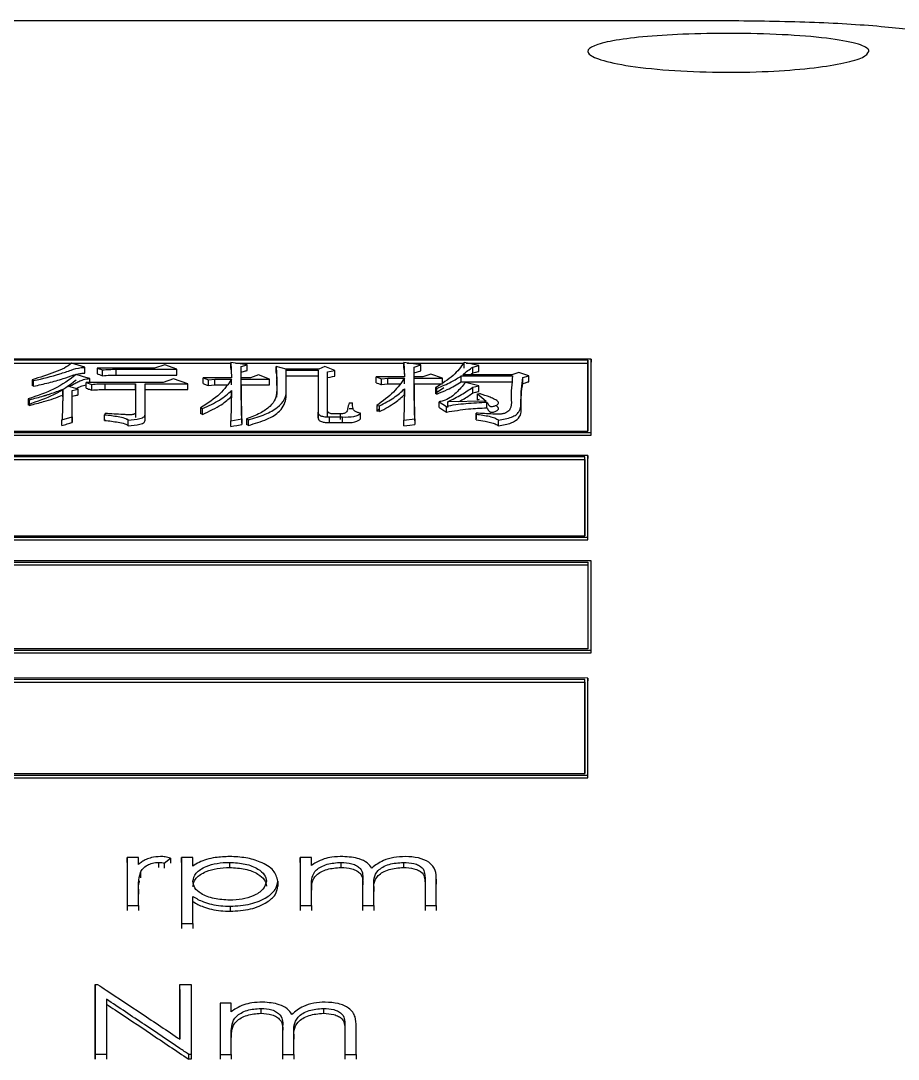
# Model space of a CAD drawing. Header units: millimetres. Extents: x 1852 to 4288, y 681 to 2404.
# Drawn here: x 2431.05 to 2445.1, y 2195.76 to 2212.39 of the extents above; entities that cross this region are included whole.
import ezdxf

# ---------------------------------------------------------------- set-up
doc = ezdxf.new("R2010")
doc.units = ezdxf.units.MM

msp = doc.modelspace()

# ---------------------------------------------------------------- linework, layer by layer
at = {"color": 7, "linetype": 'Continuous', "lineweight": 25}
for p, q in [((2442.38, 2212.392), (2405.38, 2212.394)), ((2440.181, 2206.975), (2418.198, 2206.976)), ((2440.131, 2206.958), (2418.248, 2206.959)), ((2428.963, 2206.912), (2434.414, 2206.912)), ((2432.077, 2206.843), (2431.861, 2206.908)), ((2434.414, 2206.923), (2434.425, 2206.674)), ((2434.674, 2206.885), (2434.414, 2206.923)), ((2434.414, 2206.831), (2434.414, 2206.923)), ((2434.489, 2206.912), (2437.183, 2206.912)), ((2437.183, 2206.919), (2437.194, 2206.689)), ((2437.454, 2206.881), (2437.183, 2206.919)), ((2437.183, 2206.827), (2437.183, 2206.919)), ((2437.234, 2206.912), (2438.14, 2206.912)), ((2438.384, 2206.87), (2438.146, 2206.919)), ((2438.146, 2206.827), (2438.146, 2206.919)), ((2438.18, 2206.912), (2440.131, 2206.912)), ((2440.131, 2206.958), (2440.131, 2206.912)), ((2440.181, 2206.975), (2440.181, 2206.928)), ((2440.181, 2205.754), (2440.181, 2206.928)), ((2432.077, 2206.751), (2432.077, 2206.843)), ((2432.272, 2206.832), (2432.272, 2206.74)), ((2432.272, 2206.832), (2432.359, 2206.801)), ((2433.192, 2206.832), (2432.272, 2206.832)), ((2432.359, 2206.709), (2432.359, 2206.801)), ((2432.575, 2206.72), (2432.575, 2206.812)), ((2432.575, 2206.812), (2433.549, 2206.812)), ((2433.354, 2206.881), (2433.192, 2206.832)), ((2433.549, 2206.812), (2433.354, 2206.881)), ((2433.549, 2206.72), (2433.549, 2206.812)), ((2434.576, 2206.858), (2434.674, 2206.885)), ((2434.576, 2206.674), (2434.576, 2206.858)), ((2434.576, 2206.858), (2434.576, 2206.858)), ((2434.576, 2206.674), (2434.576, 2206.766)), ((2434.674, 2206.793), (2434.674, 2206.885)), ((2434.858, 2206.724), (2434.728, 2206.674)), ((2435.031, 2206.654), (2434.858, 2206.724)), ((2435.139, 2206.854), (2435.15, 2206.643)), ((2435.301, 2206.816), (2435.139, 2206.854)), ((2435.139, 2206.762), (2435.139, 2206.854)), ((2435.82, 2206.816), (2435.301, 2206.816)), ((2435.301, 2206.724), (2435.301, 2206.816)), ((2435.301, 2206.455), (2435.301, 2206.797)), ((2435.301, 2206.797), (2435.81, 2206.797)), ((2435.301, 2206.705), (2435.301, 2206.797)), ((2435.81, 2206.797), (2435.81, 2206.125)), ((2435.81, 2206.797), (2435.81, 2206.705)), ((2435.918, 2206.858), (2435.82, 2206.816)), ((2436.08, 2206.793), (2435.918, 2206.858)), ((2435.961, 2206.77), (2436.08, 2206.793)), ((2435.961, 2206.153), (2435.961, 2206.77)), ((2435.961, 2206.768), (2435.961, 2206.77)), ((2436.08, 2206.701), (2436.08, 2206.793)), ((2437.346, 2206.847), (2437.454, 2206.881)), ((2437.346, 2206.689), (2437.346, 2206.847)), ((2437.346, 2206.846), (2437.346, 2206.847)), ((2437.346, 2206.689), (2437.346, 2206.755)), ((2437.454, 2206.789), (2437.454, 2206.881)), ((2437.616, 2206.736), (2437.486, 2206.689)), ((2437.8, 2206.67), (2437.616, 2206.736)), ((2438.914, 2206.724), (2438.125, 2206.724)), ((2438.244, 2206.724), (2438.287, 2206.755)), ((2438.287, 2206.847), (2438.384, 2206.87)), ((2438.287, 2206.755), (2438.287, 2206.847)), ((2438.384, 2206.778), (2438.384, 2206.87)), ((2439.022, 2206.762), (2438.914, 2206.724)), ((2439.185, 2206.705), (2439.022, 2206.762)), ((2431.234, 2206.643), (2431.234, 2206.551)), ((2431.234, 2206.643), (2431.256, 2206.631)), ((2431.256, 2206.539), (2431.256, 2206.631)), ((2432.099, 2206.6), (2432.186, 2206.569)), ((2433.332, 2206.6), (2432.099, 2206.6)), ((2432.099, 2206.508), (2432.099, 2206.6)), ((2432.153, 2206.6), (2432.153, 2206.662)), ((2432.186, 2206.477), (2432.186, 2206.569)), ((2432.402, 2206.581), (2432.889, 2206.581)), ((2432.402, 2206.489), (2432.402, 2206.581)), ((2432.575, 2206.72), (2433.549, 2206.72)), ((2432.889, 2206.581), (2432.889, 2206.129)), ((2432.889, 2206.489), (2432.889, 2206.581)), ((2433.04, 2206.581), (2433.722, 2206.581)), ((2433.04, 2206.089), (2433.04, 2206.581)), ((2433.04, 2206.489), (2433.04, 2206.581)), ((2433.495, 2206.658), (2433.332, 2206.6)), ((2433.722, 2206.581), (2433.495, 2206.658)), ((2433.722, 2206.489), (2433.722, 2206.581)), ((2433.971, 2206.674), (2434.057, 2206.643)), ((2434.425, 2206.674), (2433.971, 2206.674)), ((2433.971, 2206.582), (2433.971, 2206.674)), ((2434.057, 2206.643), (2434.155, 2206.654)), ((2434.057, 2206.551), (2434.057, 2206.643)), ((2434.155, 2206.654), (2434.425, 2206.654)), ((2434.155, 2206.563), (2434.155, 2206.654)), ((2434.155, 2206.563), (2434.352, 2206.563)), ((2434.425, 2206.563), (2434.425, 2206.654)), ((2434.728, 2206.674), (2434.576, 2206.674)), ((2434.576, 2206.582), (2434.576, 2206.674)), ((2434.576, 2206.654), (2435.031, 2206.654)), ((2434.576, 2206.563), (2434.576, 2206.654)), ((2434.576, 2206.563), (2435.031, 2206.563)), ((2435.031, 2206.563), (2435.031, 2206.654)), ((2435.15, 2206.643), (2435.15, 2206.455)), ((2435.15, 2206.551), (2435.15, 2206.643)), ((2435.301, 2206.705), (2435.81, 2206.705)), ((2435.301, 2206.364), (2435.301, 2206.705)), ((2435.81, 2206.705), (2435.81, 2206.034)), ((2435.961, 2206.062), (2435.961, 2206.678)), ((2436.74, 2206.689), (2436.826, 2206.658)), ((2437.194, 2206.689), (2436.74, 2206.689)), ((2436.74, 2206.597), (2436.74, 2206.689)), ((2436.826, 2206.658), (2436.924, 2206.67)), ((2436.826, 2206.566), (2436.826, 2206.658)), ((2436.924, 2206.67), (2437.194, 2206.67)), ((2436.924, 2206.578), (2436.924, 2206.67)), ((2436.924, 2206.578), (2437.121, 2206.578)), ((2437.194, 2206.578), (2437.194, 2206.67)), ((2437.486, 2206.689), (2437.346, 2206.689)), ((2437.346, 2206.597), (2437.346, 2206.689)), ((2437.346, 2206.67), (2437.8, 2206.67)), ((2437.346, 2206.578), (2437.346, 2206.67)), ((2437.346, 2206.578), (2437.8, 2206.578)), ((2437.8, 2206.593), (2437.8, 2206.67)), ((2438.103, 2206.705), (2438.925, 2206.705)), ((2438.103, 2206.613), (2438.103, 2206.705)), ((2438.103, 2206.613), (2438.925, 2206.613)), ((2438.384, 2206.549), (2438.168, 2206.6)), ((2439.087, 2206.678), (2439.185, 2206.705)), ((2439.087, 2206.586), (2439.087, 2206.678)), ((2439.185, 2206.613), (2439.185, 2206.705)), ((2431.256, 2206.539), (2431.234, 2206.551)), ((2431.721, 2206.399), (2431.721, 2206.491)), ((2431.969, 2206.495), (2431.818, 2206.534)), ((2431.872, 2206.471), (2431.969, 2206.495)), ((2431.872, 2206.048), (2431.872, 2206.471)), ((2431.969, 2206.403), (2431.969, 2206.495)), ((2432.402, 2206.489), (2432.889, 2206.489)), ((2432.889, 2206.489), (2432.889, 2206.038)), ((2433.04, 2205.997), (2433.04, 2206.489)), ((2433.04, 2206.489), (2433.722, 2206.489)), ((2434.425, 2206.471), (2434.414, 2205.987)), ((2434.425, 2206.379), (2434.425, 2206.471)), ((2434.587, 2206.016), (2434.576, 2206.536)), ((2435.15, 2206.551), (2435.15, 2206.409)), ((2435.15, 2206.364), (2435.15, 2206.455)), ((2435.301, 2206.364), (2435.301, 2206.455)), ((2437.194, 2206.498), (2437.183, 2205.995)), ((2437.194, 2206.407), (2437.194, 2206.498)), ((2437.357, 2206.02), (2437.346, 2206.553)), ((2437.713, 2206.506), (2437.692, 2206.518)), ((2437.692, 2206.518), (2437.692, 2206.426)), ((2437.823, 2206.515), (2437.692, 2206.426)), ((2437.713, 2206.415), (2437.692, 2206.426)), ((2437.713, 2206.415), (2437.713, 2206.506)), ((2438.287, 2206.526), (2438.384, 2206.549)), ((2438.287, 2206.434), (2438.287, 2206.526)), ((2438.363, 2206.416), (2438.395, 2206.424)), ((2438.363, 2206.416), (2438.503, 2206.301)), ((2438.363, 2206.324), (2438.363, 2206.416)), ((2438.384, 2206.458), (2438.384, 2206.549)), ((2431.169, 2206.337), (2431.191, 2206.325)), ((2431.169, 2206.337), (2431.169, 2206.245)), ((2431.191, 2206.234), (2431.169, 2206.245)), ((2431.191, 2206.234), (2431.191, 2206.325)), ((2431.872, 2205.957), (2431.872, 2206.379)), ((2436.307, 2206.273), (2436.361, 2206.273)), ((2436.751, 2206.233), (2436.794, 2206.225)), ((2436.751, 2206.233), (2436.751, 2206.142)), ((2436.794, 2206.134), (2436.794, 2206.225)), ((2437.746, 2206.202), (2437.746, 2206.293)), ((2437.746, 2206.293), (2437.865, 2206.217)), ((2438.503, 2206.301), (2437.887, 2206.293)), ((2437.887, 2206.202), (2437.887, 2206.293)), ((2438.363, 2206.324), (2438.395, 2206.332)), ((2438.514, 2206.194), (2438.514, 2206.285)), ((2432.402, 2206.105), (2432.391, 2206.084)), ((2432.391, 2205.993), (2432.391, 2206.084)), ((2432.889, 2206.129), (2432.889, 2206.038)), ((2433.04, 2205.997), (2433.04, 2206.089)), ((2433.927, 2206.193), (2433.96, 2206.181)), ((2433.927, 2206.193), (2433.927, 2206.102)), ((2433.96, 2206.09), (2433.927, 2206.102)), ((2433.96, 2206.09), (2433.96, 2206.181)), ((2435.81, 2206.034), (2435.81, 2206.125)), ((2436.167, 2206.097), (2436.069, 2206.097)), ((2436.167, 2206.005), (2436.167, 2206.097)), ((2436.307, 2206.182), (2436.361, 2206.182)), ((2436.491, 2206.018), (2436.491, 2206.109)), ((2436.794, 2206.176), (2436.751, 2206.142)), ((2436.794, 2206.134), (2436.751, 2206.142)), ((2437.865, 2206.126), (2437.865, 2206.217)), ((2438.341, 2206.092), (2438.341, 2206.109)), ((2438.341, 2206.109), (2438.341, 2206.018)), ((2438.341, 2206.001), (2438.341, 2206.092)), ((2431.71, 2206.003), (2431.872, 2206.048)), ((2431.71, 2205.912), (2431.71, 2206.003)), ((2431.872, 2206.048), (2431.872, 2205.957)), ((2432.391, 2205.993), (2432.402, 2206.014)), ((2432.77, 2205.904), (2432.77, 2205.995)), ((2434.414, 2205.987), (2434.587, 2206.016)), ((2434.414, 2205.896), (2434.414, 2205.987)), ((2434.587, 2206.016), (2434.587, 2205.925)), ((2434.663, 2206.016), (2434.663, 2205.925)), ((2434.695, 2206.003), (2434.663, 2206.016)), ((2434.695, 2205.912), (2434.663, 2205.925)), ((2434.695, 2205.912), (2434.695, 2206.003)), ((2435.994, 2206.048), (2436.199, 2206.048)), ((2435.994, 2205.957), (2435.994, 2206.048)), ((2435.994, 2205.957), (2436.199, 2205.957)), ((2436.199, 2205.957), (2436.199, 2206.048)), ((2437.183, 2205.995), (2437.357, 2206.02)), ((2437.183, 2205.904), (2437.183, 2205.995)), ((2437.357, 2206.02), (2437.357, 2205.929)), ((2438.341, 2206.001), (2438.341, 2206.017)), ((2438.698, 2205.904), (2438.698, 2205.995)), ((2418.198, 2205.801), (2440.181, 2205.8)), ((2418.198, 2205.754), (2440.181, 2205.754)), ((2418.248, 2205.82), (2440.131, 2205.819)), ((2440.181, 2205.754), (2440.181, 2205.8)), ((2440.131, 2205.43), (2418.148, 2205.43)), ((2440.081, 2205.41), (2418.198, 2205.411)), ((2440.081, 2205.365), (2440.081, 2205.41)), ((2440.131, 2205.43), (2440.131, 2205.384)), ((2418.198, 2205.366), (2440.081, 2205.365)), ((2440.131, 2204.079), (2440.131, 2205.384)), ((2418.148, 2204.124), (2440.131, 2204.124)), ((2418.148, 2204.08), (2440.131, 2204.079)), ((2418.198, 2204.145), (2440.081, 2204.145)), ((2440.131, 2204.079), (2440.131, 2204.124)), ((2440.181, 2203.744), (2418.198, 2203.745)), ((2440.181, 2203.7), (2440.181, 2203.744)), ((2418.248, 2203.724), (2440.131, 2203.723)), ((2418.248, 2203.679), (2440.131, 2203.679)), ((2440.131, 2203.723), (2440.131, 2203.679)), ((2440.181, 2202.27), (2440.181, 2203.7)), ((2418.198, 2202.313), (2440.181, 2202.313)), ((2418.198, 2202.27), (2440.181, 2202.27)), ((2440.131, 2202.336), (2418.248, 2202.336)), ((2440.181, 2202.27), (2440.181, 2202.313)), ((2440.131, 2201.867), (2418.148, 2201.868)), ((2440.081, 2201.844), (2418.198, 2201.844)), ((2418.198, 2201.801), (2440.081, 2201.801)), ((2440.081, 2201.801), (2440.081, 2201.844)), ((2440.131, 2201.867), (2440.131, 2201.824)), ((2440.131, 2200.27), (2440.131, 2201.824)), ((2418.148, 2200.312), (2440.131, 2200.312)), ((2418.148, 2200.27), (2440.131, 2200.27)), ((2418.198, 2200.337), (2440.081, 2200.336)), ((2440.131, 2200.27), (2440.131, 2200.312)), ((2432.753, 2198.995), (2432.753, 2198.226)), ((2432.753, 2198.913), (2432.753, 2198.995)), ((2432.933, 2198.995), (2432.753, 2198.995)), ((2432.753, 2198.913), (2432.753, 2198.145)), ((2432.933, 2198.883), (2432.933, 2198.995)), ((2433.255, 2198.915), (2433.255, 2198.834)), ((2433.347, 2198.901), (2433.446, 2198.982)), ((2433.446, 2198.982), (2433.446, 2198.901)), ((2433.625, 2198.995), (2433.625, 2197.938)), ((2433.625, 2198.913), (2433.625, 2198.995)), ((2433.805, 2198.995), (2433.625, 2198.995)), ((2433.625, 2198.913), (2433.625, 2197.858)), ((2433.805, 2198.854), (2433.805, 2198.995)), ((2434.393, 2198.915), (2434.393, 2198.834)), ((2435.522, 2198.995), (2435.522, 2198.226)), ((2435.522, 2198.913), (2435.522, 2198.995)), ((2435.702, 2198.995), (2435.522, 2198.995)), ((2435.522, 2198.913), (2435.522, 2198.145)), ((2435.702, 2198.863), (2435.702, 2198.995)), ((2436.175, 2198.915), (2436.175, 2198.833)), ((2437.176, 2198.915), (2437.176, 2198.833)), ((2432.965, 2198.75), (2432.965, 2198.669)), ((2433.347, 2198.901), (2433.347, 2198.82)), ((2435.164, 2198.615), (2435.164, 2198.534)), ((2436.522, 2198.619), (2436.522, 2198.226)), ((2436.522, 2198.619), (2436.522, 2198.538)), ((2437.522, 2198.645), (2437.522, 2198.226)), ((2437.522, 2198.645), (2437.522, 2198.564)), ((2437.702, 2198.226), (2437.702, 2198.645)), ((2437.702, 2198.645), (2437.702, 2198.564)), ((2432.933, 2198.226), (2432.933, 2198.487)), ((2432.933, 2198.487), (2432.933, 2198.406)), ((2435.702, 2198.226), (2435.702, 2198.552)), ((2435.702, 2198.552), (2435.702, 2198.471)), ((2436.702, 2198.226), (2436.702, 2198.527)), ((2436.702, 2198.527), (2436.702, 2198.447)), ((2437.522, 2198.564), (2437.522, 2198.145)), ((2433.805, 2197.938), (2433.805, 2198.367)), ((2432.753, 2198.226), (2432.753, 2198.146)), ((2432.753, 2198.226), (2432.933, 2198.226)), ((2432.933, 2198.226), (2432.933, 2198.146)), ((2434.401, 2198.212), (2434.401, 2198.132)), ((2435.522, 2198.226), (2435.522, 2198.146)), ((2435.522, 2198.226), (2435.702, 2198.226)), ((2435.702, 2198.226), (2435.702, 2198.146)), ((2436.522, 2198.226), (2436.522, 2198.146)), ((2436.522, 2198.226), (2436.702, 2198.226)), ((2436.702, 2198.226), (2436.702, 2198.146)), ((2437.522, 2198.226), (2437.522, 2198.146)), ((2437.522, 2198.226), (2437.702, 2198.226)), ((2437.702, 2198.226), (2437.702, 2198.146)), ((2433.625, 2197.938), (2433.625, 2197.858)), ((2433.625, 2197.938), (2433.805, 2197.938)), ((2433.805, 2197.938), (2433.805, 2197.858)), ((2432.24, 2195.839), (2432.24, 2196.961)), ((2432.24, 2196.961), (2432.24, 2196.882)), ((2432.24, 2196.961), (2432.278, 2196.961)), ((2433.599, 2196.081), (2433.599, 2196.961)), ((2433.599, 2196.961), (2433.779, 2196.961)), ((2433.599, 2196.882), (2433.599, 2196.961)), ((2433.779, 2196.961), (2433.779, 2195.839)), ((2432.24, 2196.881), (2432.24, 2195.762)), ((2433.599, 2196.881), (2433.599, 2196.081)), ((2432.42, 2196.723), (2432.42, 2195.839)), ((2434.24, 2196.662), (2434.24, 2195.839)), ((2434.24, 2196.662), (2434.24, 2196.584)), ((2434.42, 2196.662), (2434.24, 2196.662)), ((2434.24, 2196.583), (2434.24, 2195.762)), ((2434.42, 2196.52), (2434.42, 2196.662)), ((2434.893, 2196.576), (2434.893, 2196.498)), ((2435.894, 2196.576), (2435.894, 2196.498)), ((2435.24, 2196.26), (2435.24, 2195.839)), ((2435.24, 2196.26), (2435.24, 2196.182)), ((2436.24, 2196.288), (2436.24, 2195.839)), ((2436.24, 2196.288), (2436.24, 2196.21)), ((2436.42, 2195.839), (2436.42, 2196.287)), ((2436.42, 2196.209), (2436.42, 2196.287)), ((2434.42, 2195.839), (2434.42, 2196.188)), ((2434.42, 2196.188), (2434.42, 2196.11)), ((2435.42, 2195.839), (2435.42, 2196.162)), ((2435.42, 2196.162), (2435.42, 2196.084)), ((2436.24, 2196.209), (2436.24, 2195.762)), ((2432.24, 2195.762), (2432.24, 2195.839)), ((2432.42, 2195.839), (2432.24, 2195.839)), ((2432.42, 2195.839), (2432.42, 2195.762)), ((2433.738, 2195.762), (2433.738, 2195.839)), ((2433.779, 2195.839), (2433.738, 2195.839)), ((2433.779, 2195.762), (2433.738, 2195.762)), ((2433.779, 2195.839), (2433.779, 2195.762)), ((2434.24, 2195.839), (2434.24, 2195.762)), ((2434.24, 2195.839), (2434.42, 2195.839)), ((2434.42, 2195.839), (2434.42, 2195.762)), ((2435.24, 2195.839), (2435.24, 2195.762)), ((2435.24, 2195.839), (2435.42, 2195.839)), ((2435.42, 2195.839), (2435.42, 2195.762)), ((2436.24, 2195.839), (2436.24, 2195.762)), ((2436.24, 2195.839), (2436.42, 2195.839)), ((2436.42, 2195.839), (2436.42, 2195.762))]:
    msp.add_line(p, q, dxfattribs=at)
at = {"color": 7, "linetype": 'Continuous', "lineweight": 25, "flags": 128}
for points in [[(2434.057, 2206.551), (2434.106, 2206.557), (2434.155, 2206.563)], [(2435.961, 2206.678), (2436.006, 2206.687), (2436.043, 2206.694), (2436.08, 2206.701)], [(2436.826, 2206.566), (2436.875, 2206.572), (2436.924, 2206.578)], [(2434.414, 2205.896), (2434.461, 2205.904), (2434.507, 2205.911), (2434.587, 2205.925)], [(2437.183, 2205.904), (2437.231, 2205.911), (2437.278, 2205.918), (2437.357, 2205.929)]]:
    msp.add_lwpolyline(points, dxfattribs=at)
at = {"color": 7, "linetype": 'Continuous', "lineweight": 25}
for points, knots in [([(2446.38, 2211.902), (2446.343, 2211.957), (2446.27, 2212.067), (2445.699, 2212.203), (2444.832, 2212.308), (2443.685, 2212.378), (2442.819, 2212.387), (2442.38, 2212.392)], [0, 0, 0, 0, 0.184668, 0.3699947, 0.5658507, 0.7794444, 1, 1, 1, 1]), ([(2444.63, 2211.902), (2444.609, 2211.87), (2444.568, 2211.806), (2444.246, 2211.713), (2443.758, 2211.635), (2443.098, 2211.58), (2442.317, 2211.561), (2441.504, 2211.588), (2440.792, 2211.66), (2440.307, 2211.762), (2440.145, 2211.848), (2440.119, 2211.924), (2440.201, 2211.996), (2440.511, 2212.077), (2441.003, 2212.141), (2441.661, 2212.183), (2442.442, 2212.197), (2443.255, 2212.177), (2443.967, 2212.121), (2444.45, 2212.036), (2444.618, 2211.957), (2444.628, 2211.912), (2444.63, 2211.902)], [0, 0, 0, 0, 0.046276, 0.092719, 0.141715, 0.19519, 0.253686, 0.315261, 0.376912, 0.43437, 0.485817, 0.500005, 0.546254, 0.592701, 0.641799, 0.695155, 0.753514, 0.815397, 0.876864, 0.934161, 0.985737, 1, 1, 1, 1]), ([(2431.861, 2206.908), (2431.826, 2206.882), (2431.756, 2206.828), (2431.539, 2206.74), (2431.356, 2206.682), (2431.234, 2206.643)], [0, 0, 0, 0, 0.244211, 0.494059, 1, 1, 1, 1]), ([(2438.146, 2206.919), (2438.096, 2206.849), (2437.995, 2206.708), (2437.793, 2206.582), (2437.692, 2206.518)], [0, 0, 0, 0, 0.496751, 1, 1, 1, 1]), ([(2440.131, 2205.819), (2440.131, 2205.941), (2440.131, 2206.184), (2440.131, 2206.565), (2440.131, 2206.818), (2440.131, 2206.958)], [0, 0, 0, 0, 0.309667, 0.619335, 1, 1, 1, 1]), ([(2440.131, 2206.912), (2440.131, 2206.802), (2440.131, 2206.582), (2440.131, 2206.219), (2440.131, 2205.96), (2440.131, 2205.819)], [0, 0, 0, 0, 0.312228, 0.624456, 1, 1, 1, 1]), ([(2440.181, 2205.8), (2440.181, 2205.922), (2440.181, 2206.165), (2440.181, 2206.559), (2440.181, 2206.824), (2440.181, 2206.975)], [0, 0, 0, 0, 0.300086, 0.600172, 1, 1, 1, 1]), ([(2431.937, 2206.728), (2431.829, 2206.646), (2431.633, 2206.497), (2431.312, 2206.386), (2431.169, 2206.337)], [0, 0, 0, 0, 0.553842, 1, 1, 1, 1]), ([(2431.256, 2206.631), (2431.4, 2206.664), (2431.617, 2206.713), (2431.84, 2206.795), (2431.974, 2206.837), (2432.056, 2206.842), (2432.077, 2206.843)], [0, 0, 0, 0, 0.501457, 0.748784, 0.936077, 1, 1, 1, 1]), ([(2431.256, 2206.539), (2431.337, 2206.558), (2431.499, 2206.596), (2431.719, 2206.655), (2431.865, 2206.713), (2431.984, 2206.745), (2432.049, 2206.749), (2432.077, 2206.751)], [0, 0, 0, 0, 0.285391, 0.571044, 0.802081, 0.914333, 1, 1, 1, 1]), ([(2432.153, 2206.662), (2432.127, 2206.67), (2432.077, 2206.685), (2432.005, 2206.707), (2431.96, 2206.721), (2431.937, 2206.728)], [0, 0, 0, 0, 0.369991, 0.684996, 1, 1, 1, 1]), ([(2432.272, 2206.74), (2432.285, 2206.735), (2432.305, 2206.728), (2432.334, 2206.718), (2432.351, 2206.712), (2432.359, 2206.709)], [0, 0, 0, 0, 0.4286092, 0.7143039, 1, 1, 1, 1]), ([(2432.359, 2206.801), (2432.394, 2206.804), (2432.465, 2206.811), (2432.539, 2206.812), (2432.575, 2206.812)], [0, 0, 0, 0, 0.4988667, 1, 1, 1, 1]), ([(2434.414, 2206.831), (2434.416, 2206.803), (2434.421, 2206.751), (2434.423, 2206.699), (2434.423, 2206.674)], [0, 0, 0, 0, 0.53069, 1, 1, 1, 1]), ([(2434.576, 2206.766), (2434.59, 2206.77), (2434.613, 2206.776), (2434.646, 2206.785), (2434.664, 2206.79), (2434.674, 2206.793)], [0, 0, 0, 0, 0.420135, 0.710067, 1, 1, 1, 1]), ([(2435.139, 2206.762), (2435.141, 2206.735), (2435.146, 2206.687), (2435.149, 2206.617), (2435.149, 2206.573), (2435.15, 2206.551)], [0, 0, 0, 0, 0.384139, 0.692048, 1, 1, 1, 1]), ([(2437.183, 2206.827), (2437.186, 2206.799), (2437.19, 2206.753), (2437.192, 2206.707), (2437.192, 2206.689)], [0, 0, 0, 0, 0.616417, 1, 1, 1, 1]), ([(2437.346, 2206.755), (2437.359, 2206.759), (2437.383, 2206.767), (2437.419, 2206.778), (2437.442, 2206.785), (2437.454, 2206.789)], [0, 0, 0, 0, 0.362138, 0.681069, 1, 1, 1, 1]), ([(2438.125, 2206.724), (2438.152, 2206.746), (2438.204, 2206.788), (2438.261, 2206.828), (2438.287, 2206.847)], [0, 0, 0, 0, 0.532976, 1, 1, 1, 1]), ([(2438.287, 2206.755), (2438.301, 2206.758), (2438.324, 2206.763), (2438.357, 2206.771), (2438.375, 2206.775), (2438.384, 2206.778)], [0, 0, 0, 0, 0.439882, 0.719941, 1, 1, 1, 1]), ([(2431.937, 2206.636), (2431.829, 2206.554), (2431.633, 2206.406), (2431.312, 2206.295), (2431.169, 2206.245)], [0, 0, 0, 0, 0.553762, 1, 1, 1, 1]), ([(2431.818, 2206.534), (2431.851, 2206.551), (2431.905, 2206.578), (2431.98, 2206.617), (2432.038, 2206.643), (2432.1, 2206.658), (2432.135, 2206.661), (2432.153, 2206.662)], [0, 0, 0, 0, 0.3357419, 0.5532256, 0.7726409, 0.885172, 1, 1, 1, 1]), ([(2431.937, 2206.503), (2431.952, 2206.51), (2431.987, 2206.528), (2432.037, 2206.552), (2432.084, 2206.561), (2432.099, 2206.564)], [0, 0, 0, 0, 0.3081002, 0.7695922, 1, 1, 1, 1]), ([(2432.186, 2206.569), (2432.221, 2206.572), (2432.292, 2206.58), (2432.365, 2206.58), (2432.402, 2206.581)], [0, 0, 0, 0, 0.4988667, 1, 1, 1, 1]), ([(2432.359, 2206.709), (2432.399, 2206.713), (2432.47, 2206.72), (2432.543, 2206.72), (2432.575, 2206.72)], [0, 0, 0, 0, 0.558823, 1, 1, 1, 1]), ([(2434.425, 2206.654), (2434.371, 2206.574), (2434.264, 2206.412), (2434.04, 2206.266), (2433.927, 2206.193)], [0, 0, 0, 0, 0.497121, 1, 1, 1, 1]), ([(2433.971, 2206.582), (2433.983, 2206.578), (2434.004, 2206.57), (2434.033, 2206.56), (2434.049, 2206.554), (2434.057, 2206.551)], [0, 0, 0, 0, 0.428612, 0.714306, 1, 1, 1, 1]), ([(2434.576, 2206.536), (2434.576, 2206.558), (2434.576, 2206.598), (2434.576, 2206.637), (2434.576, 2206.654)], [0, 0, 0, 0, 0.56, 1, 1, 1, 1]), ([(2434.576, 2206.49), (2434.576, 2206.526), (2434.576, 2206.596), (2434.576, 2206.635), (2434.576, 2206.654)], [0, 0, 0, 0, 0.510039, 1, 1, 1, 1]), ([(2434.576, 2206.563), (2434.576, 2206.542), (2434.576, 2206.5), (2434.576, 2206.493), (2434.576, 2206.49)], [0, 0, 0, 0, 0.489863, 1, 1, 1, 1]), ([(2436.74, 2206.597), (2436.752, 2206.593), (2436.773, 2206.586), (2436.802, 2206.575), (2436.818, 2206.569), (2436.826, 2206.566)], [0, 0, 0, 0, 0.428612, 0.714306, 1, 1, 1, 1]), ([(2437.194, 2206.67), (2437.142, 2206.595), (2437.037, 2206.444), (2436.846, 2206.304), (2436.751, 2206.233)], [0, 0, 0, 0, 0.497559, 1, 1, 1, 1]), ([(2437.346, 2206.553), (2437.346, 2206.575), (2437.346, 2206.614), (2437.346, 2206.653), (2437.346, 2206.67)], [0, 0, 0, 0, 0.56, 1, 1, 1, 1]), ([(2437.346, 2206.507), (2437.346, 2206.543), (2437.346, 2206.613), (2437.346, 2206.651), (2437.346, 2206.67)], [0, 0, 0, 0, 0.510364, 1, 1, 1, 1]), ([(2437.346, 2206.578), (2437.346, 2206.558), (2437.346, 2206.516), (2437.346, 2206.51), (2437.346, 2206.507)], [0, 0, 0, 0, 0.489538, 1, 1, 1, 1]), ([(2437.713, 2206.506), (2437.792, 2206.54), (2437.936, 2206.602), (2438.051, 2206.672), (2438.103, 2206.705)], [0, 0, 0, 0, 0.541449, 1, 1, 1, 1]), ([(2437.713, 2206.415), (2437.769, 2206.438), (2437.871, 2206.48), (2437.997, 2206.548), (2438.067, 2206.591), (2438.103, 2206.613)], [0, 0, 0, 0, 0.381252, 0.689942, 1, 1, 1, 1]), ([(2438.168, 2206.6), (2438.122, 2206.544), (2438.041, 2206.446), (2437.911, 2206.34), (2437.794, 2206.298), (2437.756, 2206.294), (2437.746, 2206.293)], [0, 0, 0, 0, 0.4941647, 0.8691614, 0.966217, 1, 1, 1, 1]), ([(2438.925, 2206.705), (2438.911, 2206.577), (2438.891, 2206.402), (2438.912, 2206.202), (2438.85, 2206.13), (2438.795, 2206.105), (2438.74, 2206.092), (2438.674, 2206.091), (2438.542, 2206.099), (2438.43, 2206.104), (2438.341, 2206.109)], [0, 0, 0, 0, 0.489233, 0.672718, 0.735367, 0.76608, 0.796242, 0.828596, 0.864188, 1, 1, 1, 1]), ([(2438.698, 2205.995), (2438.772, 2206.01), (2438.883, 2206.031), (2438.984, 2206.083), (2439.068, 2206.172), (2439.048, 2206.378), (2439.072, 2206.558), (2439.087, 2206.678)], [0, 0, 0, 0, 0.132026, 0.196101, 0.258534, 0.505562, 1, 1, 1, 1]), ([(2438.698, 2205.904), (2438.77, 2205.918), (2438.912, 2205.945), (2439.078, 2206.061), (2439.043, 2206.285), (2439.07, 2206.466), (2439.087, 2206.586)], [0, 0, 0, 0, 0.127764, 0.249157, 0.505692, 1, 1, 1, 1]), ([(2439.087, 2206.586), (2439.101, 2206.589), (2439.124, 2206.596), (2439.156, 2206.605), (2439.175, 2206.61), (2439.185, 2206.613)], [0, 0, 0, 0, 0.420135, 0.710068, 1, 1, 1, 1]), ([(2431.191, 2206.325), (2431.266, 2206.345), (2431.344, 2206.365), (2431.421, 2206.387), (2431.43, 2206.39), (2431.439, 2206.393), (2431.448, 2206.395), (2431.457, 2206.398), (2431.482, 2206.406), (2431.576, 2206.434), (2431.656, 2206.466), (2431.721, 2206.491)], [0, 0, 0, 0, 0.400377, 0.412885, 0.425393, 0.450409, 0.462917, 0.475426, 0.500442, 0.600512, 1, 1, 1, 1]), ([(2431.191, 2206.234), (2431.266, 2206.253), (2431.398, 2206.288), (2431.576, 2206.342), (2431.672, 2206.38), (2431.721, 2206.399)], [0, 0, 0, 0, 0.400541, 0.699142, 1, 1, 1, 1]), ([(2431.721, 2206.491), (2431.721, 2206.474), (2431.721, 2206.454), (2431.721, 2206.433), (2431.721, 2206.426), (2431.721, 2206.42), (2431.721, 2206.414), (2431.721, 2206.405), (2431.721, 2206.396), (2431.721, 2206.388), (2431.721, 2206.381), (2431.721, 2206.375), (2431.721, 2206.368), (2431.721, 2206.36), (2431.721, 2206.349), (2431.721, 2206.336), (2431.721, 2206.319), (2431.721, 2206.301), (2431.72, 2206.284), (2431.72, 2206.271), (2431.72, 2206.258), (2431.72, 2206.241), (2431.719, 2206.223), (2431.719, 2206.206), (2431.719, 2206.193), (2431.718, 2206.18), (2431.718, 2206.166), (2431.717, 2206.149), (2431.716, 2206.131), (2431.716, 2206.114), (2431.715, 2206.101), (2431.714, 2206.087), (2431.714, 2206.076), (2431.713, 2206.068), (2431.713, 2206.061), (2431.713, 2206.054), (2431.712, 2206.046), (2431.712, 2206.037), (2431.711, 2206.028), (2431.711, 2206.021), (2431.71, 2206.013), (2431.71, 2206.007), (2431.71, 2206.003)], [0, 0, 0, 0, 0.10711, 0.120499, 0.133888, 0.147276, 0.160665, 0.174054, 0.200831, 0.21422, 0.227609, 0.240998, 0.254386, 0.267775, 0.294553, 0.32133, 0.348108, 0.401663, 0.42844, 0.455218, 0.481995, 0.508773, 0.562328, 0.589105, 0.615883, 0.64266, 0.669438, 0.696215, 0.74977, 0.776548, 0.803325, 0.830103, 0.85688, 0.870269, 0.883658, 0.897047, 0.910435, 0.937213, 0.950602, 0.96399, 0.977379, 1, 1, 1, 1]), ([(2431.721, 2206.372), (2431.721, 2206.376), (2431.721, 2206.383), (2431.721, 2206.394), (2431.721, 2206.402), (2431.721, 2206.406), (2431.721, 2206.407), (2431.721, 2206.408), (2431.721, 2206.409), (2431.721, 2206.391), (2431.721, 2206.263), (2431.718, 2206.179), (2431.716, 2206.13)], [0, 0, 0, 0, 0.01972, 0.031638, 0.043508, 0.046383, 0.049225, 0.052295, 0.055811, 0.08806, 0.463902, 1, 1, 1, 1]), ([(2431.872, 2206.379), (2431.886, 2206.383), (2431.91, 2206.389), (2431.942, 2206.396), (2431.96, 2206.401), (2431.969, 2206.403)], [0, 0, 0, 0, 0.439881, 0.71994, 1, 1, 1, 1]), ([(2432.099, 2206.508), (2432.112, 2206.504), (2432.132, 2206.497), (2432.161, 2206.486), (2432.178, 2206.48), (2432.186, 2206.477)], [0, 0, 0, 0, 0.428611, 0.714305, 1, 1, 1, 1]), ([(2432.186, 2206.477), (2432.226, 2206.481), (2432.297, 2206.488), (2432.37, 2206.489), (2432.402, 2206.489)], [0, 0, 0, 0, 0.558823, 1, 1, 1, 1]), ([(2433.96, 2206.181), (2434.056, 2206.225), (2434.248, 2206.313), (2434.366, 2206.419), (2434.425, 2206.471)], [0, 0, 0, 0, 0.504453, 1, 1, 1, 1]), ([(2434.576, 2206.49), (2434.577, 2206.426), (2434.578, 2206.361), (2434.579, 2206.313), (2434.579, 2206.303), (2434.58, 2206.259), (2434.583, 2206.133), (2434.585, 2206.012), (2434.587, 2205.925)], [0, 0, 0, 0, 0.252264, 0.254266, 0.269843, 0.313981, 0.501513, 1, 1, 1, 1]), ([(2434.587, 2206.016), (2434.586, 2206.104), (2434.583, 2206.222), (2434.58, 2206.35), (2434.578, 2206.439), (2434.577, 2206.468), (2434.576, 2206.49)], [0, 0, 0, 0, 0.498567, 0.668599, 0.747849, 1, 1, 1, 1]), ([(2435.15, 2206.455), (2435.145, 2206.415), (2435.136, 2206.334), (2435.046, 2206.215), (2434.892, 2206.104), (2434.74, 2206.045), (2434.663, 2206.016)], [0, 0, 0, 0, 0.2454874, 0.4925098, 0.7434187, 1, 1, 1, 1]), ([(2434.695, 2206.003), (2434.788, 2206.031), (2434.972, 2206.085), (2435.169, 2206.198), (2435.284, 2206.325), (2435.296, 2206.412), (2435.301, 2206.455)], [0, 0, 0, 0, 0.258234, 0.509748, 0.755949, 1, 1, 1, 1]), ([(2436.794, 2206.225), (2436.874, 2206.268), (2437.033, 2206.354), (2437.141, 2206.45), (2437.194, 2206.498)], [0, 0, 0, 0, 0.503094, 1, 1, 1, 1]), ([(2436.794, 2206.134), (2436.883, 2206.182), (2437.041, 2206.268), (2437.148, 2206.365), (2437.194, 2206.407)], [0, 0, 0, 0, 0.5629486, 1, 1, 1, 1]), ([(2437.357, 2206.02), (2437.355, 2206.11), (2437.352, 2206.245), (2437.349, 2206.393), (2437.348, 2206.456), (2437.347, 2206.478), (2437.347, 2206.494), (2437.346, 2206.514), (2437.346, 2206.509), (2437.346, 2206.507)], [0, 0, 0, 0, 0.496744, 0.745118, 0.829845, 0.854799, 0.869312, 0.93209, 1, 1, 1, 1]), ([(2437.346, 2206.507), (2437.346, 2206.442), (2437.347, 2206.373), (2437.349, 2206.283), (2437.352, 2206.151), (2437.355, 2206.019), (2437.357, 2205.929)], [0, 0, 0, 0, 0.252176, 0.267142, 0.501453, 1, 1, 1, 1]), ([(2437.887, 2206.293), (2437.962, 2206.33), (2438.113, 2206.403), (2438.229, 2206.485), (2438.287, 2206.526)], [0, 0, 0, 0, 0.502347, 1, 1, 1, 1]), ([(2438.065, 2206.295), (2438.087, 2206.306), (2438.172, 2206.35), (2438.238, 2206.398), (2438.287, 2206.434)], [0, 0, 0, 0, 0.250656, 1, 1, 1, 1]), ([(2438.287, 2206.434), (2438.301, 2206.438), (2438.324, 2206.443), (2438.357, 2206.451), (2438.375, 2206.455), (2438.384, 2206.458)], [0, 0, 0, 0, 0.439858, 0.719929, 1, 1, 1, 1]), ([(2438.514, 2206.285), (2438.522, 2206.271), (2438.535, 2206.249), (2438.551, 2206.226), (2438.567, 2206.217), (2438.574, 2206.215), (2438.579, 2206.214), (2438.585, 2206.214), (2438.593, 2206.214), (2438.61, 2206.216), (2438.63, 2206.222), (2438.659, 2206.232), (2438.685, 2206.248), (2438.702, 2206.269), (2438.693, 2206.291), (2438.672, 2206.312), (2438.627, 2206.336), (2438.538, 2206.375), (2438.452, 2206.404), (2438.395, 2206.424)], [0, 0, 0, 0, 0.12083, 0.185578, 0.200463, 0.207293, 0.213836, 0.220353, 0.227161, 0.24221, 0.277123, 0.31159, 0.371541, 0.433275, 0.493638, 0.554959, 0.617623, 0.744187, 1, 1, 1, 1]), ([(2433.96, 2206.09), (2434.067, 2206.14), (2434.258, 2206.228), (2434.374, 2206.333), (2434.425, 2206.379)], [0, 0, 0, 0, 0.5642117, 1, 1, 1, 1]), ([(2434.695, 2205.912), (2434.798, 2205.943), (2435.001, 2206.005), (2435.252, 2206.16), (2435.283, 2206.287), (2435.301, 2206.364)], [0, 0, 0, 0, 0.289468, 0.570368, 1, 1, 1, 1]), ([(2436.307, 2206.273), (2436.298, 2206.241), (2436.284, 2206.189), (2436.273, 2206.128), (2436.229, 2206.104), (2436.2, 2206.098), (2436.178, 2206.097), (2436.167, 2206.097)], [0, 0, 0, 0, 0.493872, 0.802594, 0.866234, 0.93227, 1, 1, 1, 1]), ([(2436.491, 2206.109), (2436.473, 2206.112), (2436.439, 2206.12), (2436.398, 2206.138), (2436.377, 2206.16), (2436.363, 2206.205), (2436.362, 2206.243), (2436.361, 2206.273)], [0, 0, 0, 0, 0.131971, 0.260261, 0.384427, 0.507933, 1, 1, 1, 1]), ([(2437.865, 2206.217), (2437.913, 2206.228), (2438.011, 2206.251), (2438.234, 2206.269), (2438.402, 2206.279), (2438.514, 2206.285)], [0, 0, 0, 0, 0.246103, 0.496572, 1, 1, 1, 1]), ([(2438.514, 2206.194), (2438.523, 2206.178), (2438.534, 2206.158), (2438.552, 2206.136), (2438.563, 2206.128), (2438.572, 2206.125), (2438.58, 2206.123), (2438.591, 2206.122), (2438.609, 2206.124), (2438.641, 2206.133), (2438.679, 2206.15), (2438.701, 2206.174), (2438.694, 2206.2), (2438.677, 2206.219), (2438.656, 2206.228), (2438.651, 2206.23)], [0, 0, 0, 0, 0.228789, 0.293472, 0.325017, 0.349064, 0.365366, 0.381722, 0.40697, 0.473331, 0.60469, 0.720341, 0.824657, 0.962766, 1, 1, 1, 1]), ([(2432.391, 2206.084), (2432.465, 2206.076), (2432.576, 2206.063), (2432.695, 2206.037), (2432.745, 2206.019), (2432.764, 2206.006), (2432.768, 2205.999), (2432.77, 2205.995)], [0, 0, 0, 0, 0.508815, 0.759272, 0.881746, 0.941306, 1, 1, 1, 1]), ([(2432.889, 2206.129), (2432.889, 2206.12), (2432.888, 2206.108), (2432.871, 2206.096), (2432.859, 2206.091), (2432.846, 2206.087), (2432.824, 2206.083), (2432.794, 2206.082), (2432.746, 2206.084), (2432.615, 2206.09), (2432.497, 2206.098), (2432.402, 2206.105)], [0, 0, 0, 0, 0.115473, 0.14517, 0.175331, 0.205787, 0.236431, 0.299107, 0.364431, 0.490851, 1, 1, 1, 1]), ([(2432.77, 2205.995), (2432.834, 2206.003), (2432.914, 2206.012), (2432.998, 2206.035), (2433.035, 2206.056), (2433.038, 2206.076), (2433.04, 2206.089)], [0, 0, 0, 0, 0.515726, 0.641569, 0.7636817, 1, 1, 1, 1]), ([(2435.81, 2206.125), (2435.811, 2206.115), (2435.813, 2206.1), (2435.83, 2206.081), (2435.85, 2206.068), (2435.88, 2206.058), (2435.928, 2206.05), (2435.967, 2206.049), (2435.994, 2206.048)], [0, 0, 0, 0, 0.238558, 0.359397, 0.482171, 0.608306, 0.737736, 1, 1, 1, 1]), ([(2436.069, 2206.097), (2436.052, 2206.097), (2436.025, 2206.098), (2435.996, 2206.106), (2435.976, 2206.117), (2435.963, 2206.133), (2435.962, 2206.146), (2435.961, 2206.153)], [0, 0, 0, 0, 0.263272, 0.391385, 0.516554, 0.759179, 1, 1, 1, 1]), ([(2436.199, 2206.048), (2436.262, 2206.047), (2436.34, 2206.046), (2436.42, 2206.064), (2436.459, 2206.082), (2436.478, 2206.098), (2436.491, 2206.109)], [0, 0, 0, 0, 0.514198, 0.639, 0.761004, 1, 1, 1, 1]), ([(2437.746, 2206.202), (2437.766, 2206.189), (2437.805, 2206.164), (2437.845, 2206.138), (2437.865, 2206.126)], [0, 0, 0, 0, 0.5, 1, 1, 1, 1]), ([(2437.865, 2206.126), (2437.981, 2206.145), (2438.19, 2206.18), (2438.414, 2206.189), (2438.514, 2206.194)], [0, 0, 0, 0, 0.555157, 1, 1, 1, 1]), ([(2438.341, 2206.092), (2438.413, 2206.083), (2438.52, 2206.069), (2438.626, 2206.038), (2438.676, 2206.015), (2438.691, 2206.002), (2438.698, 2205.995)], [0, 0, 0, 0, 0.509381, 0.758484, 0.880594, 1, 1, 1, 1]), ([(2431.71, 2205.912), (2431.724, 2205.916), (2431.752, 2205.924), (2431.806, 2205.939), (2431.846, 2205.95), (2431.872, 2205.957)], [0, 0, 0, 0, 0.2594101, 0.5188202, 1, 1, 1, 1]), ([(2432.391, 2205.993), (2432.466, 2205.985), (2432.578, 2205.972), (2432.697, 2205.946), (2432.755, 2205.925), (2432.765, 2205.911), (2432.77, 2205.904)], [0, 0, 0, 0, 0.5101079, 0.771684, 0.888142, 1, 1, 1, 1]), ([(2432.77, 2205.904), (2432.834, 2205.912), (2432.915, 2205.921), (2433, 2205.944), (2433.035, 2205.966), (2433.038, 2205.985), (2433.04, 2205.997)], [0, 0, 0, 0, 0.5165724, 0.6477138, 0.7747847, 1, 1, 1, 1]), ([(2435.81, 2206.034), (2435.811, 2206.023), (2435.814, 2206), (2435.856, 2205.972), (2435.925, 2205.958), (2435.97, 2205.957), (2435.994, 2205.957)], [0, 0, 0, 0, 0.2680777, 0.5410548, 0.7676675, 1, 1, 1, 1]), ([(2436.199, 2205.957), (2436.233, 2205.957), (2436.3, 2205.958), (2436.398, 2205.963), (2436.457, 2205.99), (2436.48, 2206.008), (2436.491, 2206.018)], [0, 0, 0, 0, 0.289518, 0.57495, 0.789656, 1, 1, 1, 1]), ([(2438.341, 2206.001), (2438.39, 2205.995), (2438.47, 2205.984), (2438.573, 2205.963), (2438.652, 2205.939), (2438.683, 2205.916), (2438.698, 2205.904)], [0, 0, 0, 0, 0.348003, 0.570841, 0.789242, 1, 1, 1, 1]), ([(2440.081, 2204.145), (2440.081, 2204.279), (2440.081, 2204.548), (2440.081, 2204.971), (2440.081, 2205.254), (2440.081, 2205.41)], [0, 0, 0, 0, 0.309667, 0.619335, 1, 1, 1, 1]), ([(2440.131, 2204.124), (2440.131, 2204.258), (2440.131, 2204.528), (2440.131, 2204.965), (2440.131, 2205.261), (2440.131, 2205.43)], [0, 0, 0, 0, 0.300086, 0.600172, 1, 1, 1, 1]), ([(2440.081, 2205.365), (2440.081, 2205.263), (2440.081, 2205.059), (2440.081, 2204.656), (2440.081, 2204.346), (2440.081, 2204.145)], [0, 0, 0, 0, 0.258957, 0.517914, 1, 1, 1, 1]), ([(2440.181, 2202.313), (2440.181, 2202.46), (2440.181, 2202.754), (2440.181, 2203.233), (2440.181, 2203.559), (2440.181, 2203.744)], [0, 0, 0, 0, 0.300086, 0.600172, 1, 1, 1, 1]), ([(2440.131, 2203.723), (2440.131, 2203.584), (2440.131, 2203.305), (2440.131, 2202.844), (2440.131, 2202.516), (2440.131, 2202.336)], [0, 0, 0, 0, 0.309667, 0.619335, 1, 1, 1, 1]), ([(2440.131, 2203.679), (2440.131, 2203.567), (2440.131, 2203.342), (2440.131, 2202.898), (2440.131, 2202.558), (2440.131, 2202.336)], [0, 0, 0, 0, 0.257946, 0.515892, 1, 1, 1, 1]), ([(2440.081, 2200.336), (2440.081, 2200.496), (2440.081, 2200.814), (2440.081, 2201.318), (2440.081, 2201.657), (2440.081, 2201.844)], [0, 0, 0, 0, 0.309667, 0.619335, 1, 1, 1, 1]), ([(2440.081, 2201.801), (2440.081, 2201.679), (2440.081, 2201.434), (2440.081, 2200.949), (2440.081, 2200.579), (2440.081, 2200.336)], [0, 0, 0, 0, 0.257086, 0.514172, 1, 1, 1, 1]), ([(2440.131, 2200.312), (2440.131, 2200.471), (2440.131, 2200.79), (2440.131, 2201.31), (2440.131, 2201.665), (2440.131, 2201.867)], [0, 0, 0, 0, 0.300086, 0.600172, 1, 1, 1, 1]), ([(2433.289, 2199.008), (2433.239, 2199.005), (2433.156, 2198.999), (2433.058, 2198.963), (2432.988, 2198.926), (2432.951, 2198.897), (2432.933, 2198.883)], [0, 0, 0, 0, 0.347887, 0.569141, 0.786135, 1, 1, 1, 1]), ([(2432.965, 2198.75), (2432.977, 2198.772), (2433.003, 2198.816), (2433.068, 2198.869), (2433.156, 2198.906), (2433.222, 2198.912), (2433.255, 2198.915)], [0, 0, 0, 0, 0.27091, 0.546501, 0.770523, 1, 1, 1, 1]), ([(2433.255, 2198.915), (2433.273, 2198.914), (2433.305, 2198.912), (2433.334, 2198.904), (2433.347, 2198.901)], [0, 0, 0, 0, 0.5616049, 1, 1, 1, 1]), ([(2433.446, 2198.982), (2433.418, 2198.99), (2433.369, 2199.004), (2433.314, 2199.007), (2433.289, 2199.008)], [0, 0, 0, 0, 0.556713, 1, 1, 1, 1]), ([(2434.395, 2199.008), (2434.317, 2199.005), (2434.189, 2199), (2434.024, 2198.964), (2433.901, 2198.916), (2433.836, 2198.875), (2433.805, 2198.854)], [0, 0, 0, 0, 0.346738, 0.568767, 0.786522, 1, 1, 1, 1]), ([(2433.805, 2198.611), (2433.815, 2198.657), (2433.835, 2198.75), (2433.998, 2198.849), (2434.191, 2198.907), (2434.326, 2198.912), (2434.393, 2198.915)], [0, 0, 0, 0, 0.266695, 0.543155, 0.769236, 1, 1, 1, 1]), ([(2434.393, 2198.915), (2434.479, 2198.91), (2434.647, 2198.9), (2434.842, 2198.822), (2434.961, 2198.721), (2434.977, 2198.649), (2434.984, 2198.614)], [0, 0, 0, 0, 0.292093, 0.575319, 0.790291, 1, 1, 1, 1]), ([(2435.164, 2198.615), (2435.149, 2198.674), (2435.12, 2198.795), (2434.905, 2198.92), (2434.657, 2198.997), (2434.483, 2199.004), (2434.395, 2199.008)], [0, 0, 0, 0, 0.26655, 0.543447, 0.769376, 1, 1, 1, 1]), ([(2435.905, 2198.97), (2435.862, 2198.953), (2435.785, 2198.922), (2435.727, 2198.881), (2435.702, 2198.863)], [0, 0, 0, 0, 0.564241, 1, 1, 1, 1]), ([(2435.702, 2198.552), (2435.703, 2198.593), (2435.706, 2198.676), (2435.758, 2198.781), (2435.857, 2198.847), (2435.983, 2198.899), (2436.099, 2198.909), (2436.175, 2198.915)], [0, 0, 0, 0, 0.241249, 0.48337, 0.613317, 0.746555, 1, 1, 1, 1]), ([(2436.206, 2199.008), (2436.147, 2199.006), (2436.043, 2199.003), (2435.947, 2198.98), (2435.905, 2198.97)], [0, 0, 0, 0, 0.562438, 1, 1, 1, 1]), ([(2436.175, 2198.915), (2436.236, 2198.911), (2436.33, 2198.905), (2436.432, 2198.863), (2436.534, 2198.777), (2436.528, 2198.689), (2436.522, 2198.619)], [0, 0, 0, 0, 0.254782, 0.388255, 0.517328, 1, 1, 1, 1]), ([(2436.671, 2198.824), (2436.65, 2198.853), (2436.606, 2198.912), (2436.446, 2198.99), (2436.298, 2199.001), (2436.206, 2199.008)], [0, 0, 0, 0, 0.269907, 0.547967, 1, 1, 1, 1]), ([(2437.207, 2199.008), (2437.144, 2199.005), (2437.02, 2198.998), (2436.821, 2198.94), (2436.727, 2198.868), (2436.671, 2198.824)], [0, 0, 0, 0, 0.288581, 0.57183, 1, 1, 1, 1]), ([(2436.702, 2198.527), (2436.701, 2198.618), (2436.701, 2198.734), (2436.844, 2198.842), (2436.975, 2198.899), (2437.096, 2198.908), (2437.176, 2198.915)], [0, 0, 0, 0, 0.4821834, 0.6121227, 0.7455887, 1, 1, 1, 1]), ([(2437.176, 2198.915), (2437.234, 2198.912), (2437.322, 2198.907), (2437.421, 2198.87), (2437.496, 2198.82), (2437.52, 2198.738), (2437.522, 2198.676), (2437.522, 2198.645)], [0, 0, 0, 0, 0.254489, 0.388144, 0.517737, 0.758825, 1, 1, 1, 1]), ([(2437.702, 2198.645), (2437.701, 2198.692), (2437.698, 2198.788), (2437.608, 2198.919), (2437.418, 2198.996), (2437.278, 2199.004), (2437.207, 2199.008)], [0, 0, 0, 0, 0.270601, 0.542795, 0.767549, 1, 1, 1, 1]), ([(2432.933, 2198.487), (2432.933, 2198.521), (2432.932, 2198.609), (2432.952, 2198.697), (2432.965, 2198.75)], [0, 0, 0, 0, 0.3853236, 1, 1, 1, 1]), ([(2433.805, 2198.53), (2433.815, 2198.576), (2433.835, 2198.669), (2433.998, 2198.767), (2434.192, 2198.825), (2434.326, 2198.83), (2434.393, 2198.833)], [0, 0, 0, 0, 0.266526, 0.542946, 0.769104, 1, 1, 1, 1]), ([(2434.393, 2198.833), (2434.479, 2198.828), (2434.647, 2198.818), (2434.842, 2198.74), (2434.961, 2198.64), (2434.977, 2198.568), (2434.984, 2198.532)], [0, 0, 0, 0, 0.2922511, 0.5755276, 0.7904301, 1, 1, 1, 1]), ([(2435.702, 2198.471), (2435.703, 2198.512), (2435.706, 2198.595), (2435.758, 2198.699), (2435.857, 2198.765), (2435.983, 2198.818), (2436.099, 2198.827), (2436.175, 2198.833)], [0, 0, 0, 0, 0.241122, 0.483147, 0.613095, 0.74638, 1, 1, 1, 1]), ([(2436.175, 2198.833), (2436.236, 2198.829), (2436.33, 2198.823), (2436.432, 2198.781), (2436.534, 2198.695), (2436.528, 2198.607), (2436.522, 2198.538)], [0, 0, 0, 0, 0.254971, 0.388493, 0.517558, 1, 1, 1, 1]), ([(2436.702, 2198.446), (2436.701, 2198.537), (2436.701, 2198.653), (2436.844, 2198.76), (2436.975, 2198.817), (2437.096, 2198.827), (2437.176, 2198.833)], [0, 0, 0, 0, 0.481957, 0.611894, 0.745406, 1, 1, 1, 1]), ([(2437.176, 2198.833), (2437.234, 2198.83), (2437.322, 2198.825), (2437.421, 2198.788), (2437.496, 2198.738), (2437.52, 2198.657), (2437.522, 2198.595), (2437.522, 2198.564)], [0, 0, 0, 0, 0.254672, 0.38838, 0.517972, 0.758953, 1, 1, 1, 1]), ([(2432.933, 2198.457), (2432.934, 2198.492), (2432.934, 2198.547), (2432.948, 2198.601), (2432.953, 2198.62)], [0, 0, 0, 0, 0.648237, 1, 1, 1, 1]), ([(2434.396, 2198.308), (2434.311, 2198.313), (2434.143, 2198.324), (2433.942, 2198.4), (2433.822, 2198.503), (2433.81, 2198.575), (2433.805, 2198.611)], [0, 0, 0, 0, 0.29205, 0.575873, 0.790375, 1, 1, 1, 1]), ([(2434.984, 2198.614), (2434.971, 2198.569), (2434.946, 2198.477), (2434.787, 2198.377), (2434.596, 2198.318), (2434.463, 2198.311), (2434.396, 2198.308)], [0, 0, 0, 0, 0.266814, 0.543252, 0.769388, 1, 1, 1, 1]), ([(2434.401, 2198.212), (2434.513, 2198.219), (2434.733, 2198.233), (2434.983, 2198.341), (2435.14, 2198.474), (2435.156, 2198.568), (2435.164, 2198.615)], [0, 0, 0, 0, 0.292071, 0.575308, 0.790142, 1, 1, 1, 1]), ([(2434.401, 2198.132), (2434.513, 2198.138), (2434.733, 2198.152), (2434.983, 2198.26), (2435.14, 2198.392), (2435.156, 2198.487), (2435.164, 2198.534)], [0, 0, 0, 0, 0.292232, 0.575516, 0.79028, 1, 1, 1, 1]), ([(2433.805, 2198.367), (2433.859, 2198.337), (2433.949, 2198.286), (2434.105, 2198.241), (2434.25, 2198.217), (2434.35, 2198.214), (2434.401, 2198.212)], [0, 0, 0, 0, 0.332189, 0.552163, 0.775308, 1, 1, 1, 1]), ([(2433.805, 2198.286), (2433.859, 2198.256), (2433.949, 2198.205), (2434.105, 2198.16), (2434.25, 2198.136), (2434.35, 2198.133), (2434.401, 2198.132)], [0, 0, 0, 0, 0.332096, 0.552068, 0.775251, 1, 1, 1, 1]), ([(2432.278, 2196.961), (2432.325, 2196.93), (2432.561, 2196.774), (2433.001, 2196.483), (2433.395, 2196.218), (2433.599, 2196.081)], [0, 0, 0, 0, 0.1070086, 0.5350447, 1, 1, 1, 1]), ([(2433.738, 2195.839), (2433.691, 2195.871), (2433.455, 2196.031), (2433.016, 2196.327), (2432.624, 2196.587), (2432.42, 2196.723)], [0, 0, 0, 0, 0.107249, 0.536248, 1, 1, 1, 1]), ([(2432.42, 2196.644), (2432.467, 2196.613), (2432.703, 2196.457), (2433.142, 2196.164), (2433.534, 2195.899), (2433.738, 2195.762)], [0, 0, 0, 0, 0.107324, 0.536623, 1, 1, 1, 1]), ([(2434.623, 2196.635), (2434.58, 2196.617), (2434.503, 2196.584), (2434.445, 2196.54), (2434.42, 2196.52)], [0, 0, 0, 0, 0.564241, 1, 1, 1, 1]), ([(2434.924, 2196.676), (2434.865, 2196.674), (2434.761, 2196.67), (2434.665, 2196.646), (2434.623, 2196.635)], [0, 0, 0, 0, 0.562438, 1, 1, 1, 1]), ([(2435.389, 2196.479), (2435.368, 2196.51), (2435.324, 2196.573), (2435.164, 2196.657), (2435.016, 2196.669), (2434.924, 2196.676)], [0, 0, 0, 0, 0.269907, 0.547967, 1, 1, 1, 1]), ([(2435.925, 2196.676), (2435.862, 2196.673), (2435.738, 2196.666), (2435.539, 2196.603), (2435.445, 2196.526), (2435.389, 2196.479)], [0, 0, 0, 0, 0.288581, 0.57183, 1, 1, 1, 1]), ([(2436.42, 2196.287), (2436.419, 2196.338), (2436.416, 2196.441), (2436.326, 2196.58), (2436.136, 2196.664), (2435.996, 2196.672), (2435.925, 2196.676)], [0, 0, 0, 0, 0.2706011, 0.5427955, 0.7675494, 1, 1, 1, 1]), ([(2434.42, 2196.188), (2434.421, 2196.232), (2434.424, 2196.321), (2434.476, 2196.433), (2434.575, 2196.504), (2434.701, 2196.56), (2434.817, 2196.57), (2434.893, 2196.576)], [0, 0, 0, 0, 0.241252, 0.483375, 0.613284, 0.746483, 1, 1, 1, 1]), ([(2434.42, 2196.11), (2434.421, 2196.154), (2434.424, 2196.243), (2434.476, 2196.354), (2434.575, 2196.425), (2434.701, 2196.481), (2434.817, 2196.491), (2434.893, 2196.498)], [0, 0, 0, 0, 0.241124, 0.483152, 0.613062, 0.746307, 1, 1, 1, 1]), ([(2434.893, 2196.576), (2434.954, 2196.572), (2435.048, 2196.566), (2435.15, 2196.52), (2435.252, 2196.428), (2435.246, 2196.334), (2435.24, 2196.26)], [0, 0, 0, 0, 0.254867, 0.388287, 0.517309, 1, 1, 1, 1]), ([(2434.893, 2196.498), (2434.954, 2196.493), (2435.048, 2196.487), (2435.15, 2196.442), (2435.252, 2196.35), (2435.246, 2196.256), (2435.24, 2196.182)], [0, 0, 0, 0, 0.255063, 0.388534, 0.517551, 1, 1, 1, 1]), ([(2435.42, 2196.162), (2435.419, 2196.259), (2435.419, 2196.383), (2435.562, 2196.498), (2435.693, 2196.559), (2435.814, 2196.569), (2435.894, 2196.576)], [0, 0, 0, 0, 0.4821882, 0.6120908, 0.745518, 1, 1, 1, 1]), ([(2435.42, 2196.083), (2435.419, 2196.181), (2435.419, 2196.304), (2435.562, 2196.419), (2435.693, 2196.48), (2435.814, 2196.491), (2435.894, 2196.498)], [0, 0, 0, 0, 0.481962, 0.611863, 0.745335, 1, 1, 1, 1]), ([(2435.894, 2196.576), (2435.952, 2196.573), (2436.04, 2196.568), (2436.139, 2196.528), (2436.214, 2196.474), (2436.238, 2196.387), (2436.24, 2196.321), (2436.24, 2196.288)], [0, 0, 0, 0, 0.254576, 0.388176, 0.517715, 0.758814, 1, 1, 1, 1]), ([(2435.894, 2196.498), (2435.952, 2196.494), (2436.04, 2196.489), (2436.139, 2196.45), (2436.214, 2196.396), (2436.238, 2196.309), (2436.24, 2196.243), (2436.24, 2196.209)], [0, 0, 0, 0, 0.254766, 0.388422, 0.517965, 0.75895, 1, 1, 1, 1])]:
    msp.add_open_spline(points, degree=3, knots=knots, dxfattribs=at)

doc.saveas('drawing.dxf')
